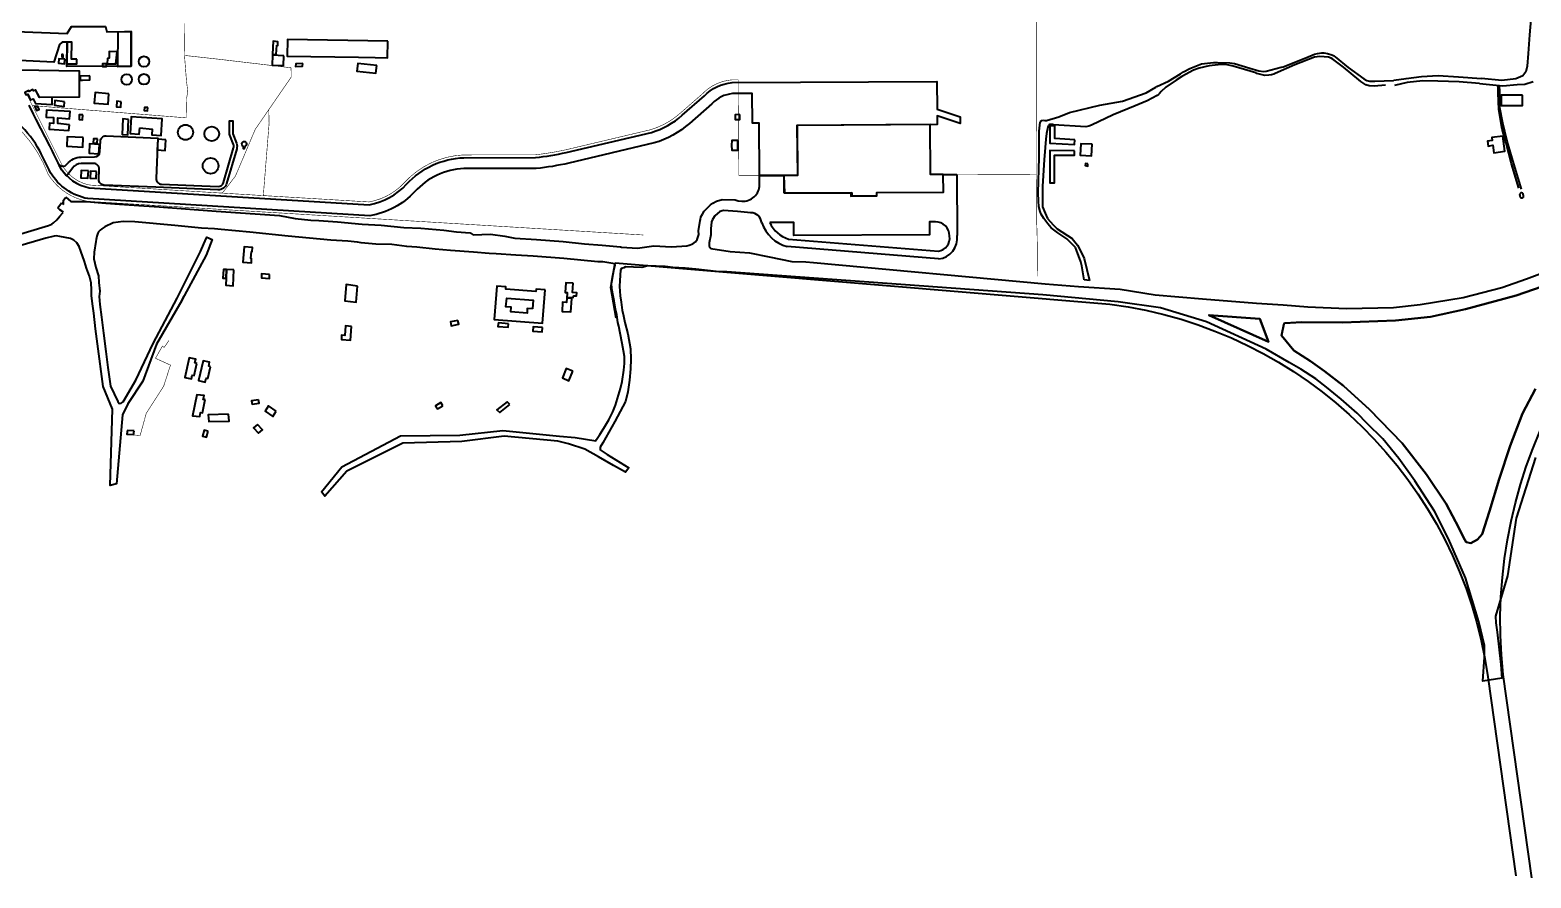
# Model space of a CAD drawing. Header units: metres. Extents: x 428 to 3974, y -4076 to 3914.
# Drawn here: x 1052.612 to 1053.802, y -369.76 to -369.088 of the extents above; entities that cross this region are included whole.
import ezdxf

# ---------------------------------------------------------------- set-up
doc = ezdxf.new("R2010")
doc.units = ezdxf.units.M
doc.header["$MEASUREMENT"] = 0
doc.linetypes.add('DASHED', pattern=[0.75, 0.5, -0.25])
for name, color, linetype, lineweight in [('C-BLDG', 253, 'Continuous', 5), ('C-FENC-AIRF-SECU', 253, 'DASHED', 0), ('C-ROAD-AIRF', 253, 'Continuous', 5), ('C-ROAD-LAND', 253, 'Continuous', 9)]:
    doc.layers.add(name, color=color, linetype=linetype, lineweight=lineweight)

msp = doc.modelspace()

# ---------------------------------------------------------------- linework, layer by layer
at = {"layer": 'C-BLDG', "lineweight": 40}
for points in [[(1053.803, -369.76), (1053.7803, -369.5987, -0.327325), (1054.0068, -369.2077), (1054.0834, -369.1737), (1054.2646, -369.0867, -0.253154), (1054.2934, -369.0881), (1054.4543, -369.1855), (1054.4318, -369.2225)], [(1053.0763, -369.2723), (1053.4685, -369.305, -0.338409), (1053.7683, -369.6004), (1053.7905, -369.7583)]]:
    msp.add_lwpolyline(points, format="xyb", dxfattribs=at)
for points in [[(1052.6495, -369.1107), (1052.6454, -369.1106), (1052.6455, -369.0973), (1052.6419, -369.0973), (1052.6417, -369.1143), (1052.6496, -369.1143)], [(1052.6821, -369.0892), (1052.6817, -369.1164), (1052.6926, -369.1163), (1052.6926, -369.0887)], [(1052.8082, -369.0997), (1052.8088, -369.0998), (1052.809, -369.0968), (1052.8053, -369.0965), (1052.8047, -369.1067), (1052.8077, -369.1069)], [(1052.896, -369.0965), (1052.8166, -369.0952), (1052.8164, -369.1082), (1052.8728, -369.1092), (1052.8861, -369.1094), (1052.8958, -369.1096)], [(1052.64, -369.1108), (1052.6352, -369.1103), (1052.6351, -369.1138), (1052.6399, -369.1143)], [(1052.6388, -369.107), (1052.6377, -369.107), (1052.6376, -369.1089), (1052.6387, -369.109)], [(1052.6814, -369.1049), (1052.6752, -369.1046), (1052.6752, -369.1099), (1052.6738, -369.1102), (1052.6737, -369.1143), (1052.6806, -369.1144)], [(1052.8137, -369.1079), (1052.8048, -369.1074), (1052.8044, -369.1153), (1052.8133, -369.1158)], [(1052.6731, -369.1143), (1052.67, -369.1143), (1052.6699, -369.1166), (1052.673, -369.1166)], [(1052.8286, -369.114), (1052.8232, -369.1143), (1052.823, -369.1166), (1052.8284, -369.1163)], [(1052.8873, -369.1158), (1052.8723, -369.1142), (1052.8715, -369.1202), (1052.8865, -369.1218)], [(1052.6301, -369.141), (1052.6199, -369.1407), (1052.6169, -369.135), (1052.6159, -369.1356), (1052.6151, -369.1358), (1052.6146, -369.1348), (1052.6118, -369.1362), (1052.6115, -369.1355), (1052.6082, -369.137), (1052.6092, -369.139), (1052.6108, -369.1383), (1052.6128, -369.1431), (1052.6137, -369.1427), (1052.6148, -369.1421), (1052.6169, -369.1457), (1052.6301, -369.1467)], [(1052.6599, -369.124), (1052.6522, -369.1242), (1052.6522, -369.1253), (1052.6521, -369.1273), (1052.654, -369.1272), (1052.6598, -369.1271)], [(1052.6399, -369.1445), (1052.6322, -369.1435), (1052.6318, -369.1471), (1052.6396, -369.1481)], [(1052.675, -369.1381), (1052.664, -369.1372), (1052.6633, -369.1455), (1052.6743, -369.1464)], [(1052.6847, -369.1444), (1052.6813, -369.1441), (1052.6809, -369.1484), (1052.6844, -369.1488)], [(1053.7958, -369.1392), (1053.7787, -369.1392), (1053.7789, -369.1475), (1053.7958, -369.1475)], [(1052.6186, -369.1481), (1052.6162, -369.1481), (1052.6177, -369.1515), (1052.6197, -369.1507)], [(1052.6437, -369.1627), (1052.6344, -369.1618), (1052.6345, -369.1572), (1052.6438, -369.1581), (1052.6442, -369.1522), (1052.6256, -369.151), (1052.6252, -369.1568), (1052.6311, -369.157), (1052.631, -369.1616), (1052.628, -369.1614), (1052.6276, -369.1663), (1052.6432, -369.1673)], [(1052.6542, -369.1549), (1052.6515, -369.1548), (1052.6514, -369.1586), (1052.6541, -369.1587)], [(1052.6906, -369.1584), (1052.6861, -369.1581), (1052.6854, -369.1705), (1052.6899, -369.1708)], [(1052.6994, -369.1652), (1052.7094, -369.1663), (1052.7091, -369.1707), (1052.7163, -369.1712), (1052.7172, -369.158), (1052.6927, -369.1564), (1052.6918, -369.1696), (1052.699, -369.1701)], [(1052.7059, -369.1491), (1052.7032, -369.1489), (1052.703, -369.1515), (1052.7057, -369.1517)], [(1053.1753, -369.1546), (1053.1714, -369.1547), (1053.1714, -369.1586), (1053.1753, -369.1585)], [(1053.326, -369.1625), (1053.2204, -369.1632), (1053.2208, -369.2028), (1053.2102, -369.203), (1053.2105, -369.2168), (1053.2632, -369.2166), (1053.2633, -369.2192), (1053.2839, -369.219), (1053.2839, -369.2165), (1053.3366, -369.2161), (1053.3365, -369.2022), (1053.3263, -369.2022)], [(1053.4409, -369.1747), (1053.4249, -369.1736), (1053.4249, -369.1703), (1053.4249, -369.1636), (1053.421, -369.1636), (1053.4209, -369.1772), (1053.4406, -369.1783)], [(1052.6546, -369.1729), (1052.642, -369.1722), (1052.6415, -369.1796), (1052.6542, -369.1804)], [(1052.6675, -369.1783), (1052.6596, -369.1778), (1052.6592, -369.1852), (1052.667, -369.1857)], [(1052.6659, -369.1739), (1052.6628, -369.1738), (1052.6626, -369.1772), (1052.6657, -369.1773)], [(1052.7201, -369.1747), (1052.7138, -369.1742), (1052.7133, -369.1827), (1052.7196, -369.1831)], [(1052.784, -369.1771), (1052.7838, -369.1768), (1052.7832, -369.1763), (1052.7826, -369.1761), (1052.7817, -369.1762), (1052.7811, -369.1764), (1052.7805, -369.1769), (1052.7803, -369.1771), (1052.7802, -369.1776), (1052.7803, -369.178), (1052.7807, -369.1794), (1052.7814, -369.18), (1052.7813, -369.1815), (1052.7826, -369.1816), (1052.7827, -369.1802), (1052.7834, -369.1795), (1052.7843, -369.1787), (1052.7843, -369.1779)], [(1053.1737, -369.1752), (1053.1688, -369.1752), (1053.1687, -369.1788), (1053.1688, -369.1828), (1053.1737, -369.1828)], [(1053.4545, -369.1782), (1053.4455, -369.1779), (1053.4451, -369.1869), (1053.4541, -369.1874)], [(1053.78, -369.1717), (1053.7713, -369.1729), (1053.7716, -369.1752), (1053.768, -369.1757), (1053.7685, -369.1796), (1053.7722, -369.179), (1053.7731, -369.185), (1053.7817, -369.1837)], [(1053.4406, -369.1833), (1053.4209, -369.1832), (1053.4209, -369.2087), (1053.4246, -369.2088), (1053.4247, -369.1869), (1053.4406, -369.1868)], [(1053.4512, -369.1937), (1053.4493, -369.1934), (1053.4491, -369.195), (1053.451, -369.1954)], [(1052.6588, -369.1993), (1052.6531, -369.199), (1052.6526, -369.2047), (1052.6583, -369.2051)], [(1052.6652, -369.1998), (1052.6603, -369.1995), (1052.66, -369.2051), (1052.6649, -369.2054)], [(1053.7965, -369.2185), (1053.7963, -369.2179), (1053.7962, -369.2175), (1053.7959, -369.2171), (1053.7956, -369.2169), (1053.795, -369.2166), (1053.7947, -369.2167), (1053.7943, -369.2167), (1053.794, -369.217), (1053.7937, -369.2175), (1053.7935, -369.2178), (1053.7934, -369.2183), (1053.7935, -369.2188), (1053.7936, -369.2193), (1053.7937, -369.2196), (1053.794, -369.2202), (1053.7941, -369.2204), (1053.7943, -369.2206), (1053.7946, -369.2207), (1053.7948, -369.2207), (1053.795, -369.2208), (1053.7953, -369.2207), (1053.7956, -369.2206), (1053.7958, -369.2205), (1053.796, -369.2204), (1053.7962, -369.2202), (1053.7964, -369.22), (1053.7965, -369.2196), (1053.7966, -369.219)], [(1052.7879, -369.2632), (1052.7885, -369.2633), (1052.7888, -369.2599), (1052.7821, -369.2594), (1052.7812, -369.2716), (1052.7879, -369.2721), (1052.7881, -369.2688), (1052.7875, -369.2687)], [(1052.7683, -369.2776), (1052.7658, -369.2775), (1052.7654, -369.2843), (1052.7679, -369.2844)], [(1052.774, -369.2778), (1052.7683, -369.2776), (1052.7679, -369.2844), (1052.7676, -369.2899), (1052.7735, -369.2903)], [(1052.8024, -369.2814), (1052.796, -369.2809), (1052.7959, -369.284), (1052.8022, -369.2845)], [(1052.8722, -369.2906), (1052.8631, -369.2894), (1052.862, -369.3023), (1052.8711, -369.3035)], [(1053.043, -369.2884), (1053.0373, -369.288), (1053.0367, -369.2956), (1053.0384, -369.2957), (1053.0383, -369.297), (1053.0381, -369.2993), (1053.0431, -369.2997), (1053.0433, -369.2983), (1053.0458, -369.2984), (1053.046, -369.296), (1053.0424, -369.2956)], [(1053.0208, -369.2936), (1053.0136, -369.293), (1053.0135, -369.2948), (1052.9896, -369.2931), (1052.9896, -369.2912), (1052.9825, -369.2907), (1052.9805, -369.3171), (1053.0188, -369.32)], [(1053.0109, -369.3087), (1053.0067, -369.3084), (1053.0065, -369.3121), (1052.9937, -369.3111), (1052.994, -369.3074), (1052.9898, -369.3071), (1052.9904, -369.3002), (1053.0114, -369.3017)], [(1053.042, -369.3004), (1053.0381, -369.3001), (1053.0378, -369.3036), (1053.0346, -369.3034), (1053.0342, -369.3107), (1053.0412, -369.3111)], [(1052.8674, -369.3226), (1052.8625, -369.3221), (1052.8619, -369.3298), (1052.8595, -369.3296), (1052.8593, -369.3329), (1052.8666, -369.3336)], [(1052.9517, -369.3179), (1052.9457, -369.3191), (1052.9463, -369.3221), (1052.9523, -369.3209)], [(1052.9918, -369.3205), (1052.9838, -369.3197), (1052.9834, -369.3226), (1052.9916, -369.3232)], [(1053.0187, -369.3234), (1053.0113, -369.3229), (1053.011, -369.3264), (1053.0184, -369.3269)], [(1052.7447, -369.352), (1052.7432, -369.3516), (1052.7439, -369.3486), (1052.7385, -369.3475), (1052.7351, -369.3631), (1052.7404, -369.3643), (1052.7411, -369.3613), (1052.7427, -369.3616)], [(1052.7556, -369.3546), (1052.7541, -369.3542), (1052.7548, -369.351), (1052.7496, -369.3499), (1052.746, -369.3656), (1052.7513, -369.3668), (1052.752, -369.3636), (1052.7535, -369.364)], [(1053.0427, -369.3582), (1053.0376, -369.356), (1053.0347, -369.3635), (1053.0397, -369.3657)], [(1052.7513, -369.3807), (1052.7498, -369.3805), (1052.7505, -369.3775), (1052.7448, -369.3769), (1052.7413, -369.3934), (1052.747, -369.394), (1052.7477, -369.391), (1052.7492, -369.3912)], [(1052.7936, -369.3808), (1052.7881, -369.3816), (1052.7885, -369.3843), (1052.794, -369.3835)], [(1052.9396, -369.3856), (1052.9382, -369.383), (1052.934, -369.3855), (1052.9354, -369.388)], [(1052.9929, -369.3845), (1052.9906, -369.3823), (1052.9826, -369.3887), (1052.9849, -369.3909)], [(1052.7699, -369.3923), (1052.7538, -369.3926), (1052.7541, -369.398), (1052.7702, -369.3977)], [(1052.8077, -369.3898), (1052.8016, -369.3856), (1052.7988, -369.3898), (1052.8049, -369.394)], [(1052.6949, -369.4053), (1052.6896, -369.4051), (1052.6892, -369.408), (1052.6945, -369.4082)], [(1052.7536, -369.4056), (1052.7504, -369.4048), (1052.7491, -369.4096), (1052.7523, -369.4104)], [(1052.7928, -369.4003), (1052.7896, -369.4031), (1052.7937, -369.4074), (1052.7968, -369.4046)]]:
    msp.add_lwpolyline(points, close=True, dxfattribs=at)
msp.add_lwpolyline([(1053.0771, -369.316), (1053.073, -369.2918), (1053.0763, -369.2723)], dxfattribs=at)
for centre, radius in [((1052.7028, -369.1126), 0.00418), ((1052.6891, -369.1268), 0.00417), ((1052.7028, -369.1266), 0.00421), ((1052.7357, -369.1687), 0.00599), ((1052.7565, -369.1699), 0.00583), ((1052.7556, -369.1953), 0.00626)]:
    msp.add_circle(centre, radius, dxfattribs=at)
at = {"layer": 'C-FENC-AIRF-SECU', "lineweight": 40, "ltscale": 0.2, "const_width": 0.000433, "flags": 128}
for points in [[(1053.8175, -369.0221), (1053.8179, -369.0274), (1053.8114, -369.038), (1053.8002, -369.0522), (1053.7937, -369.0605), (1053.78, -369.0677), (1053.7685, -369.0736), (1053.7615, -369.0772), (1053.7411, -369.0774), (1053.7258, -369.0776), (1053.7052, -369.0777), (1053.6839, -369.0779), (1053.6632, -369.0779), (1053.6399, -369.0781), (1053.6214, -369.0781), (1053.6003, -369.0782), (1053.5791, -369.0784), (1053.5607, -369.0784), (1053.5374, -369.0785), (1053.5166, -369.0786), (1053.4102, -369.0792), (1053.4104, -369.2022), (1053.4105, -369.2116), (1053.4106, -369.2265), (1053.4106, -369.242), (1053.4108, -369.2469), (1053.411, -369.257), (1053.4111, -369.2708), (1053.4109, -369.2828)], [(1052.7346, -369.0823), (1052.7349, -369.1077)], [(1052.7365, -369.1421), (1052.7375, -369.1362), (1052.7365, -369.1282), (1052.7349, -369.1077)], [(1052.7627, -369.1108), (1052.7349, -369.1077)], [(1052.8194, -369.1175), (1052.7627, -369.1108)], [(1052.8194, -369.1175), (1052.8195, -369.1249), (1052.791, -369.1663)], [(1053.1744, -369.2031), (1053.1741, -369.1271)], [(1052.7365, -369.1421), (1052.7362, -369.1572)], [(1052.6143, -369.1475), (1052.7362, -369.1572)], [(1052.8017, -369.1507), (1052.802, -369.1614), (1052.7974, -369.2188)], [(1052.791, -369.1663), (1052.791, -369.1663), (1052.7753, -369.2034), (1052.7649, -369.2169)], [(1053.2102, -369.2029), (1053.1744, -369.2031)], [(1053.3365, -369.2022), (1053.4105, -369.2019)], [(1052.6892, -369.4081), (1052.6997, -369.4092), (1052.7046, -369.3915), (1052.7184, -369.37), (1052.7238, -369.3533), (1052.7119, -369.3479), (1052.7174, -369.3382), (1052.7188, -369.3393), (1052.7226, -369.3337)]]:
    msp.add_lwpolyline(points, dxfattribs=at)
for points in [[(1052.3821, -369.1061), (1052.4367, -369.1193), (1052.4739, -369.1307, 0.055323), (1052.4987, -369.1329, -0.094697), (1052.5666, -369.142, -0.217915), (1052.6267, -369.2017, 0.214899), (1052.658, -369.2234), (1053.0986, -369.2501)], [(1053.1741, -369.1271), (1053.1689, -369.1271, 0.183963), (1053.1455, -369.1382), (1053.1281, -369.1534, -0.11002), (1053.1045, -369.1666), (1053.037, -369.1826, -0.027439), (1053.0132, -369.1865), (1052.9562, -369.1866, 0.198539), (1052.9094, -369.2084, -0.166186), (1052.8812, -369.2239), (1052.7649, -369.2169)], [(1052.7649, -369.2169), (1052.6596, -369.2105, -0.239704), (1052.6366, -369.1921), (1052.6099, -369.1387)]]:
    msp.add_lwpolyline(points, format="xyb", dxfattribs=at)
at = {"layer": 'C-ROAD-AIRF', "lineweight": 40}
for points in [[(1052.5807, -369.088), (1052.642, -369.0903), (1052.6454, -369.0848), (1052.6723, -369.0847), (1052.6734, -369.0889), (1052.6926, -369.0887), (1052.6926, -369.1163), (1052.6417, -369.1166), (1052.6419, -369.0973), (1052.638, -369.0973), (1052.6358, -369.0991), (1052.6312, -369.1131), (1052.6037, -369.1116)], [(1052.6034, -369.1192), (1052.6513, -369.12), (1052.6514, -369.1409), (1052.6199, -369.141), (1052.6169, -369.135), (1052.6159, -369.1356), (1052.6151, -369.1358), (1052.6146, -369.1348), (1052.6118, -369.1362)]]:
    msp.add_lwpolyline(points, dxfattribs=at)
msp.add_lwpolyline([(1052.6115, -369.1472), (1052.615, -369.1544), (1052.617, -369.1586), (1052.6278, -369.1795), (1052.6276, -369.1791, -0.001273), (1052.6278, -369.1795, -0.007761), (1052.6363, -369.1966, 0.206156), (1052.6594, -369.2127), (1052.8813, -369.2261, 0.167457), (1052.911, -369.2098, -0.198332), (1052.9563, -369.1888), (1053.0133, -369.1887, 0.027591), (1053.0375, -369.1847), (1053.1051, -369.1687, 0.110233), (1053.1296, -369.1551), (1053.1471, -369.1398, -0.184065), (1053.169, -369.1293), (1053.3315, -369.1285), (1053.3316, -369.1502), (1053.3498, -369.1564), (1053.3498, -369.1617), (1053.3316, -369.1556), (1053.3317, -369.1626), (1053.2206, -369.1632), (1053.2208, -369.2028), (1053.1908, -369.203), (1053.1906, -369.1613), (1053.1851, -369.1613), (1053.185, -369.1379), (1053.1694, -369.138, 0.184587), (1053.1531, -369.146), (1053.1353, -369.1616, -0.110969), (1053.1073, -369.1771), (1053.0395, -369.1932, -0.028164), (1053.0138, -369.1974), (1052.9565, -369.1975, 0.197416), (1052.9174, -369.2157, -0.171728), (1052.8818, -369.2348), (1052.6583, -369.2213, -0.212978), (1052.6287, -369.2007, 0.007947), (1052.6201, -369.1835, 0.092911), (1052.6033, -369.1619, 0.158771)], format="xyb", dxfattribs=at)
at = {"layer": 'C-ROAD-LAND', "lineweight": 40, "ltscale": 0.3}
for p, q in [((1053.606, -369.1168), (1053.624, -369.1097)), ((1053.6308, -369.1091), (1053.6153, -369.1151)), ((1053.624, -369.1097), (1053.6308, -369.1068)), ((1053.6308, -369.1068), (1053.6331, -369.1061)), ((1053.635, -369.1086), (1053.6308, -369.1091)), ((1053.6331, -369.1061), (1053.6363, -369.1057)), ((1053.6419, -369.1091), (1053.635, -369.1086)), ((1053.6363, -369.1057), (1053.6383, -369.1056)), ((1053.6383, -369.1056), (1053.6412, -369.1062)), ((1053.6412, -369.1062), (1053.6445, -369.1073)), ((1053.6439, -369.1098), (1053.6419, -369.1091)), ((1053.6453, -369.1106), (1053.6439, -369.1098)), ((1053.6445, -369.1073), (1053.6463, -369.108)), ((1053.6537, -369.1171), (1053.6453, -369.1106)), ((1053.6463, -369.108), (1053.6473, -369.1089)), ((1053.6473, -369.1089), (1053.6575, -369.1174)), ((1053.515, -369.1282), (1053.5245, -369.1224)), ((1053.5245, -369.1224), (1053.5269, -369.1207)), ((1053.5349, -369.1193), (1053.5256, -369.1244)), ((1053.5269, -369.1207), (1053.532, -369.118)), ((1053.532, -369.118), (1053.5412, -369.1145)), ((1053.5393, -369.1177), (1053.5349, -369.1193)), ((1053.5474, -369.116), (1053.5393, -369.1177)), ((1053.5412, -369.1145), (1053.5507, -369.1134)), ((1053.552, -369.1155), (1053.5474, -369.116)), ((1053.5507, -369.1134), (1053.5539, -369.1133)), ((1053.5568, -369.115), (1053.552, -369.1155)), ((1053.5539, -369.1133), (1053.5638, -369.1135)), ((1053.5595, -369.1149), (1053.5568, -369.115)), ((1053.5629, -369.1154), (1053.5595, -369.1149)), ((1053.5662, -369.1162), (1053.5629, -369.1154)), ((1053.5638, -369.1135), (1053.5675, -369.1141)), ((1053.5843, -369.1216), (1053.5662, -369.1162)), ((1053.5675, -369.1141), (1053.5795, -369.1177)), ((1053.5795, -369.1177), (1053.5866, -369.1199)), ((1053.5852, -369.1221), (1053.5843, -369.1216)), ((1053.5882, -369.1229), (1053.5852, -369.1221)), ((1053.5866, -369.1199), (1053.5905, -369.1204)), ((1053.5914, -369.1235), (1053.5882, -369.1229)), ((1053.5905, -369.1204), (1053.5925, -369.1202)), ((1053.5925, -369.1202), (1053.6045, -369.1171)), ((1053.5968, -369.1231), (1053.5945, -369.1234)), ((1053.5985, -369.1225), (1053.5968, -369.1231)), ((1053.5995, -369.1221), (1053.5985, -369.1225)), ((1053.6153, -369.1151), (1053.5995, -369.1221)), ((1053.6045, -369.1171), (1053.606, -369.1168)), ((1053.6598, -369.1221), (1053.6537, -369.1171)), ((1053.6575, -369.1174), (1053.6698, -369.1264)), ((1053.6659, -369.127), (1053.6598, -369.1221)), ((1053.4974, -369.1375), (1053.5051, -369.1329)), ((1053.5051, -369.1329), (1053.5059, -369.1323)), ((1053.5059, -369.1323), (1053.515, -369.1282)), ((1053.513, -369.1329), (1053.5092, -369.1364)), ((1053.5212, -369.1272), (1053.513, -369.1329)), ((1053.5256, -369.1244), (1053.5212, -369.1272)), ((1053.5945, -369.1234), (1053.5914, -369.1235)), ((1053.6676, -369.1285), (1053.6659, -369.127)), ((1053.6714, -369.1309), (1053.6676, -369.1285)), ((1053.6698, -369.1264), (1053.6724, -369.1277)), ((1053.6741, -369.1318), (1053.6714, -369.1309)), ((1053.6724, -369.1277), (1053.6745, -369.1282)), ((1053.678, -369.1321), (1053.6741, -369.1318)), ((1053.6745, -369.1282), (1053.6786, -369.128)), ((1053.6871, -369.1313), (1053.678, -369.1321)), ((1053.6786, -369.128), (1053.6935, -369.1277)), ((1053.4606, -369.1472), (1053.4742, -369.1447)), ((1053.4742, -369.1447), (1053.4786, -369.1441)), ((1053.4786, -369.1441), (1053.4974, -369.1375)), ((1053.498, -369.1436), (1053.4887, -369.1478)), ((1053.5061, -369.1395), (1053.498, -369.1436)), ((1053.5071, -369.1387), (1053.5061, -369.1395)), ((1053.5079, -369.1378), (1053.5071, -369.1387)), ((1053.5092, -369.1364), (1053.5079, -369.1378)), ((1053.4182, -369.1592), (1053.4281, -369.1564)), ((1053.4281, -369.1564), (1053.4366, -369.153)), ((1053.4366, -369.153), (1053.4606, -369.1472)), ((1053.4711, -369.1549), (1053.4541, -369.163)), ((1053.4887, -369.1478), (1053.4711, -369.1549)), ((1053.4124, -369.1691), (1053.4126, -369.1677)), ((1053.4124, -369.1709), (1053.4124, -369.1691)), ((1053.4126, -369.1677), (1053.4134, -369.1607)), ((1053.4134, -369.1607), (1053.4137, -369.1598)), ((1053.4137, -369.1598), (1053.414, -369.1594)), ((1053.414, -369.1594), (1053.4145, -369.1592)), ((1053.4145, -369.1592), (1053.416, -369.1591)), ((1053.416, -369.1591), (1053.417, -369.1593)), ((1053.417, -369.1593), (1053.4182, -369.1592)), ((1053.4182, -369.1695), (1053.4177, -369.174)), ((1053.4193, -369.1647), (1053.4182, -369.1695)), ((1053.4198, -369.1632), (1053.4193, -369.1647)), ((1053.4204, -369.1628), (1053.4198, -369.1632)), ((1053.421, -369.1625), (1053.4204, -369.1628)), ((1053.4215, -369.1625), (1053.421, -369.1625)), ((1053.4231, -369.1625), (1053.4215, -369.1625)), ((1053.424, -369.1627), (1053.4231, -369.1625)), ((1053.4494, -369.1643), (1053.424, -369.1627)), ((1053.4518, -369.1639), (1053.4494, -369.1643)), ((1053.4541, -369.163), (1053.4518, -369.1639)), ((1053.4125, -369.1887), (1053.4124, -369.1709)), ((1053.4177, -369.174), (1053.4167, -369.1873)), ((1053.4116, -369.2167), (1053.4125, -369.1887)), ((1053.4164, -369.1902), (1053.4151, -369.2116)), ((1053.4167, -369.1873), (1053.4164, -369.1902)), ((1053.4119, -369.2234), (1053.4116, -369.2167)), ((1053.4151, -369.2116), (1053.4152, -369.2279)), ((1053.4122, -369.2274), (1053.4119, -369.2234)), ((1053.4133, -369.2314), (1053.4122, -369.2274)), ((1053.4152, -369.2279), (1053.4173, -369.2329)), ((1053.4141, -369.2337), (1053.4133, -369.2314)), ((1053.4161, -369.237), (1053.4141, -369.2337)), ((1053.4193, -369.2413), (1053.4161, -369.237)), ((1053.4173, -369.2329), (1053.4191, -369.2369)), ((1053.4191, -369.2369), (1053.4235, -369.2421)), ((1053.4221, -369.2445), (1053.4193, -369.2413)), ((1053.4235, -369.2421), (1053.4268, -369.2453)), ((1053.4272, -369.2483), (1053.4221, -369.2445)), ((1053.4268, -369.2453), (1053.4387, -369.253)), ((1053.4345, -369.2532), (1053.4272, -369.2483)), ((1053.438, -369.2565), (1053.4345, -369.2532)), ((1053.4387, -369.253), (1053.4429, -369.2583)), ((1053.4413, -369.26), (1053.438, -369.2565)), ((1053.4421, -369.2622), (1053.4413, -369.26)), ((1053.4455, -369.2713), (1053.4421, -369.2622)), ((1053.4429, -369.2583), (1053.447, -369.2664)), ((1053.4464, -369.2746), (1053.4455, -369.2713)), ((1053.4481, -369.2857), (1053.4464, -369.2746)), ((1053.447, -369.2664), (1053.4483, -369.2687)), ((1053.4483, -369.2687), (1053.4524, -369.2861)), ((1053.4524, -369.2861), (1053.4481, -369.2857))]:
    msp.add_line(p, q, dxfattribs=at)
at = {"layer": 'C-ROAD-LAND', "lineweight": 40}
for p, q in [((1053.1908, -369.203), (1053.2102, -369.2029)), ((1053.1908, -369.2102), (1053.1908, -369.203)), ((1053.2102, -369.2029), (1053.2102, -369.2167)), ((1053.3365, -369.2022), (1053.3473, -369.2022)), ((1053.3366, -369.2161), (1053.3365, -369.2022)), ((1053.3473, -369.2022), (1053.3476, -369.2506)), ((1053.2102, -369.2167), (1053.2111, -369.2167)), ((1053.2111, -369.2167), (1053.212, -369.2167)), ((1053.212, -369.2167), (1053.2639, -369.2165)), ((1053.2639, -369.2165), (1053.264, -369.2191)), ((1053.2839, -369.2164), (1053.3366, -369.2161)), ((1053.2839, -369.219), (1053.2839, -369.2164)), ((1052.6344, -369.2287), (1052.6374, -369.2246)), ((1052.6362, -369.2302), (1052.6344, -369.2287)), ((1052.6383, -369.2316), (1052.6362, -369.2302)), ((1052.6374, -369.2246), (1052.6389, -369.226)), ((1052.6389, -369.226), (1052.639, -369.2225)), ((1052.639, -369.2225), (1052.6408, -369.2201)), ((1052.6408, -369.2201), (1052.6447, -369.2236)), ((1052.6447, -369.2236), (1052.6568, -369.2235)), ((1052.6568, -369.2235), (1052.6571, -369.2236)), ((1052.6571, -369.2236), (1052.6726, -369.2248)), ((1052.6726, -369.2248), (1052.6833, -369.2257)), ((1052.6833, -369.2257), (1052.6987, -369.2267)), ((1052.6987, -369.2267), (1052.7148, -369.2279)), ((1052.7148, -369.2279), (1052.7356, -369.2294)), ((1052.7356, -369.2294), (1052.7599, -369.2312)), ((1053.147, -369.2313), (1053.1519, -369.2261)), ((1053.1519, -369.2261), (1053.1539, -369.2248)), ((1053.1539, -369.2248), (1053.1567, -369.2234)), ((1053.1567, -369.2234), (1053.1613, -369.2219)), ((1053.1613, -369.2219), (1053.1715, -369.2223)), ((1053.1715, -369.2223), (1053.1739, -369.223)), ((1053.1739, -369.223), (1053.1768, -369.2232)), ((1053.264, -369.2191), (1053.2839, -369.219)), ((1052.6272, -369.2426), (1052.6297, -369.2414)), ((1052.6297, -369.2414), (1052.6311, -369.2404)), ((1052.6311, -369.2404), (1052.6338, -369.2381)), ((1052.6338, -369.2381), (1052.636, -369.2353)), ((1052.636, -369.2353), (1052.6383, -369.2327)), ((1052.6386, -369.2323), (1052.6383, -369.2316)), ((1052.6383, -369.2327), (1052.6386, -369.2323)), ((1052.7599, -369.2311), (1052.8103, -369.2347)), ((1052.7599, -369.2312), (1052.7599, -369.2311)), ((1052.8103, -369.2347), (1052.8226, -369.2371)), ((1052.8226, -369.2371), (1052.835, -369.2384)), ((1052.835, -369.2384), (1052.8414, -369.2385)), ((1052.8414, -369.2385), (1052.8562, -369.2398)), ((1052.8562, -369.2398), (1052.8759, -369.2416)), ((1052.8759, -369.2416), (1052.8907, -369.2424)), ((1053.1425, -369.2468), (1053.1438, -369.2387)), ((1053.1438, -369.2387), (1053.1439, -369.2377)), ((1053.1439, -369.2377), (1053.1444, -369.2358)), ((1053.1444, -369.2358), (1053.1455, -369.2336)), ((1053.1455, -369.2336), (1053.147, -369.2313)), ((1053.1528, -369.2398), (1053.1523, -369.2451)), ((1053.1536, -369.2377), (1053.1528, -369.2398)), ((1053.1553, -369.2349), (1053.1536, -369.2377)), ((1053.1594, -369.2315), (1053.1553, -369.2349)), ((1053.1622, -369.2307), (1053.1594, -369.2315)), ((1053.1733, -369.2316), (1053.1622, -369.2307)), ((1053.1838, -369.2325), (1053.1733, -369.2316)), ((1052.5964, -369.2519), (1052.6272, -369.2426)), ((1052.8907, -369.2424), (1052.9088, -369.2441)), ((1052.9088, -369.2441), (1052.9224, -369.2448)), ((1052.9224, -369.2448), (1052.9406, -369.2463)), ((1052.9406, -369.2463), (1052.9506, -369.2476)), ((1052.9506, -369.2476), (1052.9615, -369.2484)), ((1052.9615, -369.2484), (1052.9638, -369.2499)), ((1052.9638, -369.2499), (1052.9774, -369.2495)), ((1052.9774, -369.2495), (1052.989, -369.2511)), ((1052.989, -369.2511), (1052.9967, -369.2525)), ((1052.9967, -369.2525), (1053.0139, -369.2536)), ((1053.0139, -369.2536), (1053.0352, -369.2552)), ((1053.1401, -369.2555), (1053.1414, -369.2536)), ((1053.1414, -369.2536), (1053.1426, -369.2496)), ((1053.1426, -369.2496), (1053.1425, -369.2468)), ((1053.1521, -369.2501), (1053.1509, -369.2564)), ((1053.1523, -369.2478), (1053.1521, -369.2501)), ((1053.1523, -369.2451), (1053.1523, -369.2478)), ((1053.0352, -369.2552), (1053.0521, -369.2572)), ((1053.0521, -369.2572), (1053.0661, -369.2581)), ((1053.0661, -369.2581), (1053.0805, -369.2596)), ((1053.0805, -369.2596), (1053.0813, -369.2597)), ((1053.0813, -369.2597), (1053.094, -369.2605)), ((1053.0813, -369.2597), (1053.0813, -369.2597)), ((1053.094, -369.2605), (1053.1069, -369.2587)), ((1053.1069, -369.2587), (1053.121, -369.2594)), ((1053.121, -369.2594), (1053.1333, -369.2586)), ((1053.1333, -369.2586), (1053.1351, -369.2583)), ((1053.1351, -369.2583), (1053.1379, -369.257)), ((1053.1379, -369.257), (1053.1401, -369.2555)), ((1053.1509, -369.2564), (1053.1508, -369.259)), ((1053.1508, -369.259), (1053.1522, -369.2607)), ((1053.1522, -369.2607), (1053.1676, -369.2631)), ((1053.1676, -369.2631), (1053.1829, -369.2643)), ((1053.1829, -369.2643), (1053.1985, -369.2675)), ((1053.3328, -369.2691), (1053.2128, -369.2593)), ((1053.1985, -369.2675), (1053.2165, -369.2712)), ((1053.2165, -369.2712), (1053.2275, -369.2714)), ((1053.2275, -369.2714), (1053.2337, -369.272)), ((1053.2337, -369.272), (1053.4172, -369.2888)), ((1053.4172, -369.2888), (1053.4436, -369.291)), ((1053.7794, -369.2918), (1053.7988, -369.2849)), ((1053.7988, -369.2849), (1053.8159, -369.2786)), ((1053.4436, -369.291), (1053.4766, -369.2931)), ((1053.4766, -369.2931), (1053.5045, -369.2976)), ((1053.5045, -369.2976), (1053.542, -369.3008)), ((1053.542, -369.3008), (1053.5849, -369.3042)), ((1053.7147, -369.3052), (1053.7486, -369.2996)), ((1053.7486, -369.2996), (1053.7794, -369.2918)), ((1053.5849, -369.3042), (1053.606, -369.3056)), ((1053.606, -369.3056), (1053.6256, -369.3071)), ((1053.6256, -369.3071), (1053.6562, -369.3083)), ((1053.6562, -369.3083), (1053.6934, -369.3076)), ((1053.6934, -369.3076), (1053.7147, -369.3052))]:
    msp.add_line(p, q, dxfattribs=at)
at = {"layer": 'C-ROAD-LAND', "lineweight": 40, "ltscale": 0.3, "flags": 128}
for points in [[(1053.8176, -369.022), (1053.8201, -369.0217), (1053.8225, -369.0233), (1053.824, -369.0258), (1053.8237, -369.0299), (1053.8189, -369.0383), (1053.8122, -369.0485), (1053.8067, -369.0592), (1053.8041, -369.0689), (1053.8022, -369.0792), (1053.8012, -369.0913), (1053.8002, -369.1062), (1053.7995, -369.1163), (1053.7984, -369.1207), (1053.7959, -369.1238), (1053.7903, -369.1264), (1053.7792, -369.1275), (1053.7632, -369.1261)], [(1053.6937, -369.1274), (1053.7034, -369.1259), (1053.7157, -369.1244), (1053.7289, -369.1236), (1053.7449, -369.1246), (1053.7632, -369.1261)], [(1053.7617, -369.1301), (1053.7454, -369.1286), (1053.7286, -369.1281), (1053.7167, -369.1279), (1053.7043, -369.1293), (1053.6943, -369.1315)], [(1053.7617, -369.1301), (1053.78, -369.1317), (1053.7916, -369.1308), (1053.7976, -369.1304), (1053.8042, -369.1283)], [(1053.7927, -369.2131), (1053.787, -369.1938), (1053.7827, -369.1773), (1053.7797, -369.1663), (1053.7769, -369.1506), (1053.7765, -369.1374), (1053.7765, -369.1314)], [(1053.795, -369.2139), (1053.7888, -369.1937), (1053.7836, -369.1758), (1053.78, -369.1614), (1053.7777, -369.1493), (1053.7776, -369.1362), (1053.7774, -369.1315)]]:
    msp.add_lwpolyline(points, dxfattribs=at)
at = {"layer": 'C-ROAD-LAND', "lineweight": 40}
for points in [[(1052.642, -369.1938, -0.2343), (1052.653, -369.1883), (1052.6635, -369.1882, 0.400612), (1052.6678, -369.1841), (1052.6682, -369.1757, -0.414214), (1052.6727, -369.1715), (1052.7139, -369.1732), (1052.7125, -369.2053, 0.414214), (1052.7167, -369.2098), (1052.7615, -369.2117, 0.345299), (1052.7658, -369.2085), (1052.7738, -369.1811, 0.16416), (1052.7737, -369.1783), (1052.7709, -369.1709, -0.091076), (1052.7706, -369.1694), (1052.7705, -369.1597), (1052.7731, -369.1597), (1052.7732, -369.1694, 0.091076), (1052.7733, -369.17), (1052.7761, -369.1774, -0.16416), (1052.7763, -369.1818), (1052.7683, -369.2093, -0.345299), (1052.7614, -369.2143), (1052.7123, -369.2122), (1052.6711, -369.2105, -0.414214), (1052.6669, -369.206), (1052.6673, -369.1979, 0.427947), (1052.6629, -369.1934), (1052.653, -369.1935, 0.243614), (1052.646, -369.1972), (1052.6417, -369.2033, -0.060703), (1052.6363, -369.1966, 0.001582), (1052.6346, -369.1931, 0.557357)], [(1053.199, -369.2403, 0.226957), (1053.2138, -369.2533), (1053.3326, -369.263, 0.406388), (1053.3415, -369.251), (1053.3415, -369.2508, 0.414214), (1053.3302, -369.2396), (1053.3255, -369.2397), (1053.3256, -369.2501), (1053.2181, -369.2506), (1053.2181, -369.2402)]]:
    msp.add_lwpolyline(points, format="xyb", close=True, dxfattribs=at)
for points in [[(1053.806, -369.4265), (1053.7906, -369.4747), (1053.7837, -369.5205), (1053.7743, -369.5523), (1053.7745, -369.5576), (1053.7756, -369.5651), (1053.7784, -369.5907), (1053.7793, -369.6015), (1053.7642, -369.604), (1053.7656, -369.5849), (1053.7657, -369.5756), (1053.7612, -369.557), (1053.7506, -369.522), (1053.737, -369.4911), (1053.7259, -369.469), (1053.7104, -369.445), (1053.6977, -369.4273), (1053.6849, -369.4118), (1053.6726, -369.3996), (1053.6647, -369.3914), (1053.652, -369.3804), (1053.6403, -369.3709), (1053.6318, -369.3643), (1053.6199, -369.3565), (1053.6108, -369.3512), (1053.5925, -369.3407), (1053.5453, -369.3189), (1053.5086, -369.3079), (1053.4752, -369.3032), (1053.4153, -369.2976), (1053.1649, -369.2793), (1053.1588, -369.2793), (1053.1473, -369.2781), (1053.1404, -369.2772), (1053.1318, -369.2763), (1053.122, -369.2758), (1053.1159, -369.2751), (1053.1088, -369.2748), (1053.1022, -369.2747), (1053.0975, -369.276), (1053.0908, -369.2755), (1053.0846, -369.2754), (1053.0832, -369.2761), (1053.0815, -369.2768), (1053.0807, -369.278), (1053.08, -369.2862), (1053.0798, -369.291), (1053.0803, -369.2983), (1053.0812, -369.3034), (1053.0819, -369.3097), (1053.083, -369.3143), (1053.0841, -369.3194), (1053.0864, -369.3285), (1053.0886, -369.3405), (1053.0888, -369.3485), (1053.0886, -369.3563), (1053.0877, -369.3652), (1053.0865, -369.3744), (1053.0846, -369.3821), (1053.076, -369.398), (1053.0667, -369.4149), (1053.0644, -369.4183), (1053.0645, -369.4206), (1053.0699, -369.4241), (1053.0872, -369.4348), (1053.0845, -369.4383), (1053.0751, -369.4329), (1053.0631, -369.426), (1053.0523, -369.42), (1053.0523, -369.42), (1053.0394, -369.4157), (1053.0309, -369.4137), (1052.9884, -369.4096), (1052.9549, -369.414), (1052.908, -369.4153), (1052.8635, -369.4374), (1052.8461, -369.4572), (1052.8436, -369.4539), (1052.8597, -369.434), (1052.9061, -369.4095), (1052.9533, -369.4088), (1052.9873, -369.4052), (1053.0321, -369.4096), (1053.0446, -369.4108), (1053.061, -369.4134), (1053.061, -369.4134), (1053.0615, -369.4124), (1053.0643, -369.4084), (1053.0673, -369.4034), (1053.0712, -369.3968), (1053.0745, -369.3904), (1053.0766, -369.3851), (1053.0807, -369.3719), (1053.0818, -369.3664), (1053.0833, -369.3573), (1053.0838, -369.3519), (1053.0837, -369.3464), (1053.0829, -369.3421), (1053.0818, -369.3362), (1053.0803, -369.3279), (1053.0793, -369.3224), (1053.0785, -369.3195), (1053.0776, -369.3135), (1053.0767, -369.3089), (1053.0756, -369.3023), (1053.0747, -369.2983), (1053.0737, -369.2927), (1053.0735, -369.2883), (1053.0742, -369.2836), (1053.0752, -369.2782), (1053.0763, -369.2741), (1053.0759, -369.2733), (1053.0761, -369.2729), (1053.0665, -369.2715), (1053.0626, -369.2713), (1053.0357, -369.2687), (1053.0113, -369.267), (1052.9976, -369.2661), (1052.9821, -369.265), (1052.9764, -369.2647), (1052.964, -369.2636), (1052.9458, -369.2624), (1052.9337, -369.2613), (1052.9192, -369.2597), (1052.9113, -369.2593), (1052.8993, -369.2577), (1052.8867, -369.2573), (1052.875, -369.2562), (1052.8722, -369.2558), (1052.8643, -369.2549), (1052.8508, -369.2542), (1052.8172, -369.251), (1052.7868, -369.2479), (1052.7639, -369.2457), (1052.7586, -369.2453), (1052.7484, -369.2447), (1052.7273, -369.2425), (1052.6956, -369.2397), (1052.6864, -369.2394), (1052.6783, -369.2404), (1052.6718, -369.2437), (1052.6694, -369.2453), (1052.668, -369.2463), (1052.6667, -369.2477), (1052.6662, -369.2487), (1052.6654, -369.251), (1052.6649, -369.2536), (1052.6645, -369.2554), (1052.6632, -369.2636), (1052.6631, -369.2689), (1052.6646, -369.2758), (1052.6667, -369.2824), (1052.6671, -369.2878), (1052.6678, -369.2947), (1052.6672, -369.2989), (1052.6677, -369.3053), (1052.6691, -369.3152), (1052.6707, -369.3279), (1052.6725, -369.3426), (1052.6741, -369.3552), (1052.6762, -369.37), (1052.682, -369.3821), (1052.6832, -369.3838), (1052.6846, -369.3835), (1052.6863, -369.3825), (1052.6963, -369.3652), (1052.71, -369.3361), (1052.7292, -369.3001), (1052.7475, -369.2632), (1052.7522, -369.253), (1052.7527, -369.2518), (1052.7569, -369.2538), (1052.7522, -369.266), (1052.7347, -369.2984), (1052.7327, -369.3021), (1052.7127, -369.3367), (1052.7018, -369.3661), (1052.6899, -369.384), (1052.6899, -369.384), (1052.6857, -369.3927), (1052.681, -369.4474), (1052.6761, -369.4488), (1052.6779, -369.3883), (1052.6704, -369.3702), (1052.666, -369.3363), (1052.6643, -369.3244), (1052.663, -369.3121), (1052.6621, -369.3046), (1052.6611, -369.298), (1052.6613, -369.2937), (1052.6608, -369.2881), (1052.6596, -369.2827), (1052.6573, -369.2765), (1052.6556, -369.2712), (1052.6527, -369.263), (1052.6513, -369.2592), (1052.6496, -369.2564), (1052.6472, -369.2543), (1052.6457, -369.2534), (1052.6446, -369.2529), (1052.636, -369.2512), (1052.6332, -369.2508), (1052.6316, -369.251), (1052.625, -369.2526), (1052.6006, -369.2598)], [(1052.7327, -369.3021), (1052.7347, -369.2984)], [(1053.806, -369.372), (1053.7956, -369.3918), (1053.786, -369.4173), (1053.7773, -369.4437), (1053.7696, -369.4691), (1053.7637, -369.4874), (1053.7599, -369.4915), (1053.7548, -369.4944), (1053.7511, -369.4936), (1053.7489, -369.49), (1053.7451, -369.4823), (1053.7353, -369.4634), (1053.7197, -369.44), (1053.7003, -369.4151), (1053.6745, -369.3884), (1053.6539, -369.3698), (1053.6388, -369.3581), (1053.6277, -369.3503), (1053.6144, -369.3417), (1053.6047, -369.3299), (1053.6068, -369.3201), (1053.6208, -369.3192), (1053.6531, -369.3195), (1053.695, -369.3178), (1053.7227, -369.3151), (1053.7506, -369.309), (1053.7908, -369.298), (1053.8112, -369.291)], [(1053.8112, -369.291), (1053.7908, -369.298), (1053.7506, -369.309), (1053.7227, -369.3151), (1053.695, -369.3178), (1053.6531, -369.3195), (1053.6208, -369.3192), (1053.6076, -369.3201), (1053.6073, -369.3201), (1053.607, -369.3203), (1053.6068, -369.3205), (1053.6066, -369.3209), (1053.6047, -369.3299), (1053.6144, -369.3417), (1053.6277, -369.3503), (1053.6388, -369.3581), (1053.6539, -369.3698), (1053.6745, -369.3884), (1053.7003, -369.4151), (1053.7197, -369.44), (1053.7353, -369.4634), (1053.7451, -369.4823), (1053.7489, -369.49), (1053.7511, -369.4936), (1053.7548, -369.4944), (1053.7599, -369.4915), (1053.7637, -369.4874), (1053.7696, -369.4691), (1053.7773, -369.4437), (1053.786, -369.4173), (1053.7956, -369.3918), (1053.806, -369.372)]]:
    msp.add_lwpolyline(points, dxfattribs=at)
for points in [[(1053.5943, -369.3348), (1053.5471, -369.3136), (1053.5874, -369.3165)], [(1053.5874, -369.3165), (1053.5471, -369.3136), (1053.5943, -369.3348)]]:
    msp.add_lwpolyline(points, close=True, dxfattribs=at)
for centre, radius, start, end in [((1053.1778, -369.2103), 0.013, 265.4058, 0.2714), ((1053.1837, -369.2414), 0.00892, 6.1973, 89.6359), ((1053.2201, -369.2313), 0.0289, 198.2804, 255.3515), ((1053.3308, -369.2524), 0.0168, 276.5535, 6.3239)]:
    msp.add_arc(centre, radius, start, end, dxfattribs=at)

doc.saveas('drawing.dxf')
